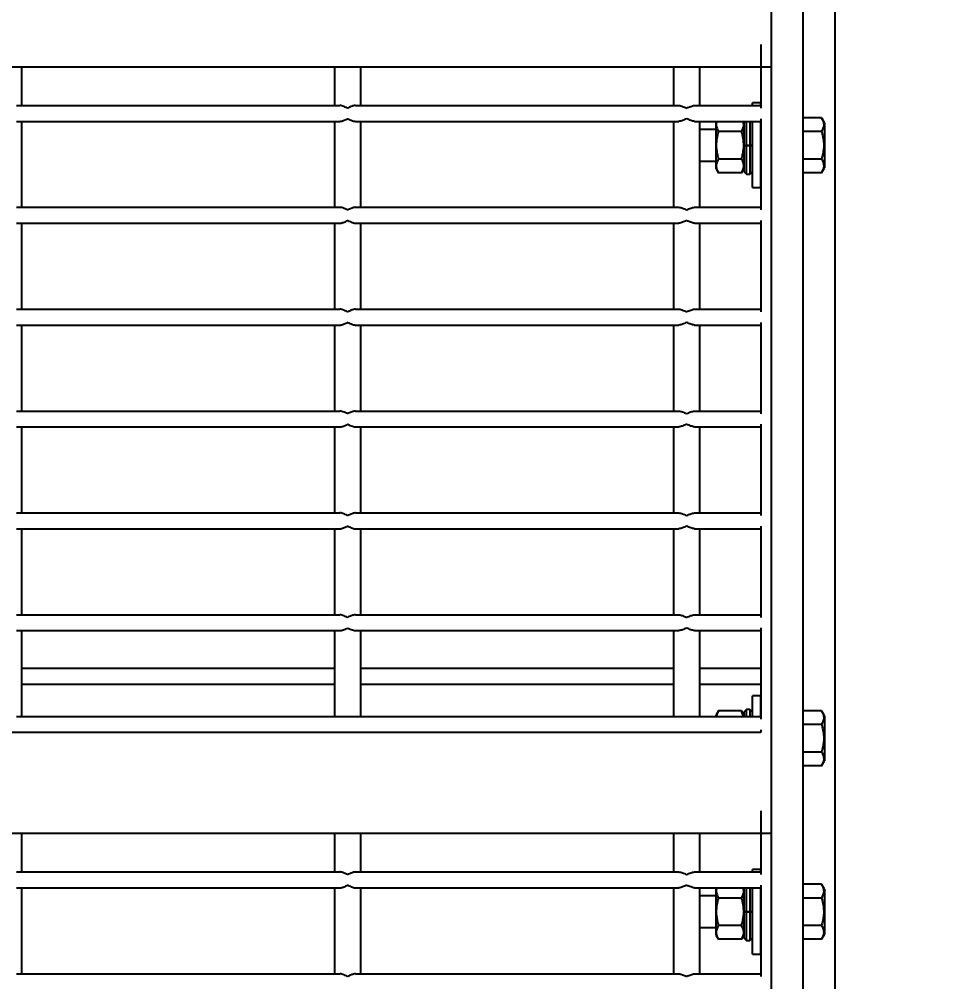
# Model space of a CAD drawing. Header units: millimetres. Extents: x 1293 to 41893, y 1011 to 26911.
# Drawn here: x 16819.2 to 17100.8, y 11772.7 to 12061.3 of the extents above; entities that cross this region are included whole.
import ezdxf

# ---------------------------------------------------------------- set-up
doc = ezdxf.new("R2010")
doc.units = ezdxf.units.MM
doc.header["$LTSCALE"] = 50
doc.layers.add('CAPA_1', color=7, linetype='Continuous')
doc.layers.add('PASILLOS', color=2, linetype='Continuous')
doc.styles.add('SLDTEXTSTYLE0', font='TXT', dxfattribs={"width": 0.75})
doc.dimstyles.new('SLDDIMSTYLE0', dxfattribs={"dimtxt": 100, "dimasz": 100, "dimexe": 0, "dimexo": 0.0625, "dimgap": 25, "dimtad": 2, "dimdec": 0, "dimrnd": 1e-09, "dimzin": 12, "dimdsep": 46, "dimtxsty": 'SLDTEXTSTYLE0', "dimsah": 1, "dimcen": 0.09, "dimadec": 0, "dimazin": 3, "dimtfac": 1, "dimtdec": 0, "dimtofl": 0, "dimtmove": 0, "dimatfit": 3, "dimfxl": 1, "dimfrac": 2, "dimtolj": 1, "dimtzin": 12, "dimarcsym": 0})

# ---------------------------------------------------------------- blocks, each defined once
blk = doc.blocks.new('_D_16')
at = {"layer": 'CAPA_1', "transparency": 16777216}
for p, q in [((7974.69, 13667.35), (7974.69, 9974.87)), ((18069.94, 13667.83), (18069.94, 9974.87)), ((7974.69, 10024.87), (18069.94, 10024.87))]:
    blk.add_line(p, q, dxfattribs=at)
for points in [[(7974.69, 10024.87), (8074.69, 10009.48), (8074.69, 10040.25)], [(18069.94, 10024.87), (17969.94, 10040.25), (17969.94, 10009.48)]]:
    blk.add_solid(points, dxfattribs=at)
at = {"layer": 'CAPA_1', "transparency": 16777216, "insert": (12837.59, 10153.77), "char_height": 100, "attachment_point": 1, "style": 'SLDTEXTSTYLE0'}
blk.add_mtext('10095', dxfattribs=at)

msp = doc.modelspace()

# ---------------------------------------------------------------- linework, layer by layer
at = {"layer": 'PASILLOS', "linetype": 'Continuous', "lineweight": 25}
for p, q in [((17063.6878232, 10630.9617267), (17063.6878232, 13564.8575629)), ((17044.6378232, 10631.1549312), (17044.6378232, 13425.832389)), ((17054.1628232, 10980.2954876), (17054.1628232, 12113.9323914)), ((17041.4678232, 12053.7843914), (17041.4678232, 12046.9523914)), ((17041.4678232, 12046.9523914), (16285.8178232, 12046.9523914)), ((16820.0115732, 12035.4590585), (16820.0115732, 12046.9523914)), ((16913.6740732, 12046.9523914), (16913.6740732, 12035.4590585)), ((16921.6115732, 12035.4590585), (16921.6115732, 12046.9523914)), ((17015.2740732, 12046.9523914), (17015.2740732, 12035.4590585)), ((17023.2115732, 12035.4590585), (17023.2115732, 12046.9523914)), ((17044.6478232, 12046.9523914), (17041.4678232, 12046.9523914)), ((17041.4678232, 12046.9523914), (17041.4678232, 12034.6653085)), ((16818.4240732, 12035.4590585), (16915.2615732, 12035.4590585)), ((16920.0240732, 12035.4590585), (17016.8615732, 12035.4590585)), ((17021.6240732, 12035.4590585), (17041.4678232, 12035.4590585)), ((17041.4628232, 12036.2190585), (17038.9228232, 12036.2190585)), ((17038.9228232, 12035.4590585), (17038.9228232, 12036.2190585)), ((17041.4628232, 12035.4590585), (17041.4628232, 12036.2190585)), ((17041.4678232, 12031.4903085), (17041.4678232, 12004.1253085)), ((17059.6622708, 12031.7679504), (17054.1628232, 12031.7679504)), ((17060.5128232, 12030.2947504), (17059.6622708, 12031.7679504)), ((16818.4240732, 12030.6965585), (16915.2615732, 12030.6965585)), ((16820.0115732, 12004.9190585), (16820.0115732, 12030.6965585)), ((16913.6740732, 12030.6965585), (16913.6740732, 12004.9190585)), ((16920.0240732, 12030.6965585), (17016.8615732, 12030.6965585)), ((16921.6115732, 12004.9190585), (16921.6115732, 12030.6965585)), ((17015.2740732, 12030.6965585), (17015.2740732, 12004.9190585)), ((17021.6240732, 12030.6965585), (17041.4678232, 12030.6965585)), ((17023.2115732, 12004.9190585), (17023.2115732, 12030.6965585)), ((17028.0484482, 12028.2815585), (17023.2115732, 12028.2815585)), ((17028.105249, 12030.6965585), (17028.0484482, 12030.5981765)), ((17028.0484482, 12016.4399405), (17028.0484482, 12030.5981765)), ((17036.3828232, 12030.5981765), (17036.3260223, 12030.6965585)), ((17036.3828232, 12030.6965585), (17036.3828232, 12023.5190585)), ((17037.1765732, 12023.5190585), (17037.1765732, 12030.6965585)), ((17038.1290732, 12030.6965585), (17038.1290732, 12023.5190585)), ((17038.9228232, 12010.8190585), (17038.9228232, 12030.6965585)), ((17041.4628232, 12010.8190585), (17041.4628232, 12030.6965585)), ((17041.4678232, 12028.2815585), (17041.4628232, 12028.2815585)), ((17060.5128232, 12030.2947504), (17060.5128232, 12023.5190585)), ((17035.7092122, 12027.6374099), (17028.7220591, 12027.6374099)), ((17059.6622708, 12027.6435044), (17054.1628232, 12027.6435044)), ((17036.3828232, 12023.5190585), (17037.1765732, 12023.5190585)), ((17036.3828232, 12023.4736746), (17037.1765732, 12023.4799246)), ((17036.3828232, 12023.4633174), (17036.3828232, 12023.4573557)), ((17036.3828232, 12023.4573557), (17036.3828232, 12015.6828085)), ((17037.1765732, 12023.4511057), (17036.3828232, 12023.4573557)), ((17037.1765732, 12023.5190585), (17038.1290732, 12023.5190585)), ((17038.1290732, 12023.4799246), (17037.1765732, 12023.4799246)), ((17037.1765732, 12014.8890585), (17037.1765732, 12023.4511057)), ((17037.1765732, 12023.4511057), (17038.1290732, 12023.4511057)), ((17038.1290732, 12023.5190585), (17038.9228232, 12023.5190585)), ((17038.1290732, 12023.4799246), (17038.9228232, 12023.4736746)), ((17038.9228232, 12023.4573557), (17038.1290732, 12023.4511057)), ((17038.1290732, 12023.4511057), (17038.1290732, 12014.8890585)), ((17060.5128232, 12023.5190585), (17060.5128232, 12016.7433665)), ((17035.7092122, 12019.400707), (17028.7220591, 12019.400707)), ((17059.6622708, 12019.3946125), (17054.1628232, 12019.3946125)), ((17023.2115732, 12018.7565585), (17028.0484482, 12018.7565585)), ((17041.4628232, 12018.7565585), (17041.4678232, 12018.7565585)), ((17059.6622708, 12015.2701665), (17060.5128232, 12016.7433665)), ((17028.0484482, 12016.4399405), (17028.727344, 12015.2640585)), ((17035.7039274, 12015.2640585), (17028.727344, 12015.2640585)), ((17035.7039274, 12015.2640585), (17036.3828232, 12016.4399405)), ((17036.3828232, 12015.6828085), (17037.1765732, 12014.8890585)), ((17037.1765732, 12014.8890585), (17038.1290732, 12014.8890585)), ((17038.1290732, 12014.8890585), (17038.9228232, 12015.6828085)), ((17059.6622708, 12015.2701665), (17054.1628232, 12015.2701665)), ((17038.9228232, 12010.8190585), (17041.4628232, 12010.8190585)), ((16818.4240732, 12004.9190585), (16915.2615732, 12004.9190585)), ((16920.0240732, 12004.9190585), (17016.8615732, 12004.9190585)), ((17021.6240732, 12004.9190585), (17041.4678232, 12004.9190585)), ((16818.4240732, 12000.1565585), (16915.2615732, 12000.1565585)), ((16820.0115732, 11974.3790585), (16820.0115732, 12000.1565585)), ((16913.6740732, 12000.1565585), (16913.6740732, 11974.3790585)), ((16920.0240732, 12000.1565585), (17016.8615732, 12000.1565585)), ((16921.6115732, 11974.3790585), (16921.6115732, 12000.1565585)), ((17015.2740732, 12000.1565585), (17015.2740732, 11974.3790585)), ((17021.6240732, 12000.1565585), (17041.4678232, 12000.1565585)), ((17023.2115732, 11974.3790585), (17023.2115732, 12000.1565585)), ((17041.4678232, 12000.9503085), (17041.4678232, 11973.5853085)), ((16818.4240732, 11974.3790585), (16915.2615732, 11974.3790585)), ((16920.0240732, 11974.3790585), (17016.8615732, 11974.3790585)), ((17021.6240732, 11974.3790585), (17041.4678232, 11974.3790585)), ((17041.4678232, 11970.4103085), (17041.4678232, 11943.0453085)), ((16818.4240732, 11969.6165585), (16915.2615732, 11969.6165585)), ((16820.0115732, 11943.8390585), (16820.0115732, 11969.6165585)), ((16913.6740732, 11969.6165585), (16913.6740732, 11943.8390585)), ((16920.0240732, 11969.6165585), (17016.8615732, 11969.6165585)), ((16921.6115732, 11943.8390585), (16921.6115732, 11969.6165585)), ((17015.2740732, 11969.6165585), (17015.2740732, 11943.8390585)), ((17021.6240732, 11969.6165585), (17041.4678232, 11969.6165585)), ((17023.2115732, 11943.8390585), (17023.2115732, 11969.6165585)), ((16818.4240732, 11943.8390585), (16915.2615732, 11943.8390585)), ((16920.0240732, 11943.8390585), (17016.8615732, 11943.8390585)), ((17021.6240732, 11943.8390585), (17041.4678232, 11943.8390585)), ((16818.4240732, 11939.0765585), (16915.2615732, 11939.0765585)), ((16820.0115732, 11913.2990585), (16820.0115732, 11939.0765585)), ((16913.6740732, 11939.0765585), (16913.6740732, 11913.2990585)), ((16920.0240732, 11939.0765585), (17016.8615732, 11939.0765585)), ((16921.6115732, 11913.2990585), (16921.6115732, 11939.0765585)), ((17015.2740732, 11939.0765585), (17015.2740732, 11913.2990585)), ((17021.6240732, 11939.0765585), (17041.4678232, 11939.0765585)), ((17023.2115732, 11913.2990585), (17023.2115732, 11939.0765585)), ((17041.4678232, 11939.8703085), (17041.4678232, 11912.5053085)), ((16818.4240732, 11913.2990585), (16915.2615732, 11913.2990585)), ((16920.0240732, 11913.2990585), (17016.8615732, 11913.2990585)), ((17021.6240732, 11913.2990585), (17041.4678232, 11913.2990585)), ((16818.4240732, 11908.5365585), (16915.2615732, 11908.5365585)), ((16820.0115732, 11882.7590585), (16820.0115732, 11908.5365585)), ((16913.6740732, 11908.5365585), (16913.6740732, 11882.7590585)), ((16920.0240732, 11908.5365585), (17016.8615732, 11908.5365585)), ((16921.6115732, 11882.7590585), (16921.6115732, 11908.5365585)), ((17015.2740732, 11908.5365585), (17015.2740732, 11882.7590585)), ((17021.6240732, 11908.5365585), (17041.4678232, 11908.5365585)), ((17023.2115732, 11882.7590585), (17023.2115732, 11908.5365585)), ((17041.4678232, 11909.3303085), (17041.4678232, 11881.9653085)), ((16818.4240732, 11882.7590585), (16915.2615732, 11882.7590585)), ((16920.0240732, 11882.7590585), (17016.8615732, 11882.7590585)), ((17021.6240732, 11882.7590585), (17041.4678232, 11882.7590585)), ((16818.4240732, 11877.9965585), (16915.2615732, 11877.9965585)), ((16820.0115732, 11852.2190585), (16820.0115732, 11877.9965585)), ((16913.6740732, 11877.9965585), (16913.6740732, 11852.2190585)), ((16920.0240732, 11877.9965585), (17016.8615732, 11877.9965585)), ((16921.6115732, 11852.2190585), (16921.6115732, 11877.9965585)), ((17015.2740732, 11877.9965585), (17015.2740732, 11852.2190585)), ((17021.6240732, 11877.9965585), (17041.4678232, 11877.9965585)), ((17023.2115732, 11852.2190585), (17023.2115732, 11877.9965585)), ((17041.4678232, 11878.7903085), (17041.4678232, 11851.4253085)), ((16820.0115732, 11866.7257255), (16913.6740732, 11866.7257255)), ((16921.6115732, 11866.7257255), (17015.2740732, 11866.7257255)), ((17023.2115732, 11866.7257255), (17041.4678232, 11866.7257255)), ((16820.0115732, 11861.9632255), (16913.6740732, 11861.9632255)), ((16921.6115732, 11861.9632255), (17015.2740732, 11861.9632255)), ((17023.2115732, 11861.9632255), (17041.4678232, 11861.9632255)), ((17041.4628232, 11858.4190585), (17038.9228232, 11858.4190585)), ((17038.9228232, 11852.2190585), (17038.9228232, 11858.4190585)), ((17041.4628232, 11852.2190585), (17041.4628232, 11858.4190585)), ((16818.4240732, 11852.2190585), (16915.2615732, 11852.2190585)), ((16915.2615732, 11852.2190585), (16920.0240732, 11852.2190585)), ((16920.0240732, 11852.2190585), (17016.8615732, 11852.2190585)), ((17016.8615732, 11852.2190585), (17021.6240732, 11852.2190585)), ((17021.6240732, 11852.2190585), (17041.4678232, 11852.2190585)), ((17028.727344, 11853.9740585), (17028.0484482, 11852.7981765)), ((17028.0484482, 11852.2190585), (17028.0484482, 11852.7981765)), ((17035.7039274, 11853.9740585), (17028.727344, 11853.9740585)), ((17036.3828232, 11852.7981765), (17035.7039274, 11853.9740585)), ((17036.2860094, 11852.2190585), (17035.7039274, 11853.9740585)), ((17037.1765732, 11854.3490585), (17036.3828232, 11853.5553085)), ((17036.3828232, 11853.5553085), (17036.3828232, 11852.2190585)), ((17038.1290732, 11854.3490585), (17037.1765732, 11854.3490585)), ((17037.1765732, 11852.2190585), (17037.1765732, 11854.3490585)), ((17038.9228232, 11853.5553085), (17038.1290732, 11854.3490585)), ((17038.1290732, 11854.3490585), (17038.1290732, 11852.2190585)), ((17059.6622708, 11853.9679504), (17054.1628232, 11853.9679504)), ((17060.5128232, 11852.4947504), (17059.6622708, 11853.9679504)), ((17060.5128232, 11852.4947504), (17060.5128232, 11845.7190585)), ((17059.6622708, 11849.8435044), (17054.1628232, 11849.8435044)), ((17041.4678232, 11847.4565585), (16285.8178232, 11847.4565585)), ((17041.4678232, 11848.2503085), (17041.4678232, 11847.4565585)), ((17060.5128232, 11845.7190585), (17060.5128232, 11838.9433665)), ((17059.6622708, 11841.5946125), (17054.1628232, 11841.5946125)), ((17059.6622708, 11837.4701665), (17060.5128232, 11838.9433665)), ((17059.6622708, 11837.4701665), (17054.1628232, 11837.4701665)), ((17041.4678232, 11823.9710585), (17041.4678232, 11817.1390585)), ((17041.4678232, 11817.1390585), (16285.8178232, 11817.1390585)), ((16820.0115732, 11805.6457255), (16820.0115732, 11817.1390585)), ((16913.6740732, 11817.1390585), (16913.6740732, 11805.6457255)), ((16921.6115732, 11805.6457255), (16921.6115732, 11817.1390585)), ((17015.2740732, 11817.1390585), (17015.2740732, 11805.6457255)), ((17023.2115732, 11805.6457255), (17023.2115732, 11817.1390585)), ((17044.6478232, 11817.1390585), (17041.4678232, 11817.1390585)), ((17041.4678232, 11817.1390585), (17041.4678232, 11804.8519755)), ((17041.4628232, 11806.4057255), (17038.9228232, 11806.4057255)), ((17038.9228232, 11805.6457255), (17038.9228232, 11806.4057255)), ((17041.4628232, 11805.6457255), (17041.4628232, 11806.4057255)), ((16818.4240732, 11805.6457255), (16915.2615732, 11805.6457255)), ((16920.0240732, 11805.6457255), (17016.8615732, 11805.6457255)), ((17021.6240732, 11805.6457255), (17041.4678232, 11805.6457255)), ((16818.4240732, 11800.8832255), (16915.2615732, 11800.8832255)), ((16820.0115732, 11775.1057255), (16820.0115732, 11800.8832255)), ((16913.6740732, 11800.8832255), (16913.6740732, 11775.1057255)), ((16920.0240732, 11800.8832255), (17016.8615732, 11800.8832255)), ((16921.6115732, 11775.1057255), (16921.6115732, 11800.8832255)), ((17015.2740732, 11800.8832255), (17015.2740732, 11775.1057255)), ((17021.6240732, 11800.8832255), (17041.4678232, 11800.8832255)), ((17023.2115732, 11775.1057255), (17023.2115732, 11800.8832255)), ((17028.105249, 11800.8832255), (17028.0484482, 11800.7848435)), ((17028.0484482, 11786.6266075), (17028.0484482, 11800.7848435)), ((17036.3828232, 11800.7848435), (17036.3260223, 11800.8832255)), ((17036.3828232, 11800.8832255), (17036.3828232, 11793.7057255)), ((17037.1765732, 11793.7057255), (17037.1765732, 11800.8832255)), ((17038.1290732, 11800.8832255), (17038.1290732, 11793.7057255)), ((17038.9228232, 11781.0057255), (17038.9228232, 11800.8832255)), ((17041.4628232, 11781.0057255), (17041.4628232, 11800.8832255)), ((17041.4678232, 11801.6769755), (17041.4678232, 11774.3119755)), ((17059.6622708, 11801.9546175), (17054.1628232, 11801.9546175)), ((17060.5128232, 11800.4814175), (17059.6622708, 11801.9546175)), ((17060.5128232, 11800.4814175), (17060.5128232, 11793.7057255)), ((17028.0484482, 11798.4682255), (17023.2115732, 11798.4682255)), ((17035.7092122, 11797.824077), (17028.7220591, 11797.824077)), ((17041.4678232, 11798.4682255), (17041.4628232, 11798.4682255)), ((17059.6622708, 11797.8301715), (17054.1628232, 11797.8301715)), ((17036.3828232, 11793.7057255), (17037.1765732, 11793.7057255)), ((17036.3828232, 11793.6603417), (17037.1765732, 11793.6665917)), ((17036.3828232, 11793.6499844), (17036.3828232, 11793.6440228)), ((17036.3828232, 11793.6440228), (17036.3828232, 11785.8694755)), ((17037.1765732, 11793.6377728), (17036.3828232, 11793.6440228)), ((17037.1765732, 11793.7057255), (17038.1290732, 11793.7057255)), ((17038.1290732, 11793.6665917), (17037.1765732, 11793.6665917)), ((17037.1765732, 11785.0757255), (17037.1765732, 11793.6377728)), ((17037.1765732, 11793.6377728), (17038.1290732, 11793.6377728)), ((17038.1290732, 11793.7057255), (17038.9228232, 11793.7057255)), ((17038.1290732, 11793.6665917), (17038.9228232, 11793.6603417)), ((17038.9228232, 11793.6440228), (17038.1290732, 11793.6377728)), ((17038.1290732, 11793.6377728), (17038.1290732, 11785.0757255)), ((17060.5128232, 11793.7057255), (17060.5128232, 11786.9300336)), ((17023.2115732, 11788.9432255), (17028.0484482, 11788.9432255)), ((17035.7092122, 11789.587374), (17028.7220591, 11789.587374)), ((17041.4628232, 11788.9432255), (17041.4678232, 11788.9432255)), ((17059.6622708, 11789.5812795), (17054.1628232, 11789.5812795)), ((17028.0484482, 11786.6266075), (17028.727344, 11785.4507255)), ((17035.7039274, 11785.4507255), (17036.3828232, 11786.6266075)), ((17036.3828232, 11785.8694755), (17037.1765732, 11785.0757255)), ((17038.1290732, 11785.0757255), (17038.9228232, 11785.8694755)), ((17059.6622708, 11785.4568336), (17060.5128232, 11786.9300336)), ((17035.7039274, 11785.4507255), (17028.727344, 11785.4507255)), ((17037.1765732, 11785.0757255), (17038.1290732, 11785.0757255)), ((17059.6622708, 11785.4568336), (17054.1628232, 11785.4568336)), ((17038.9228232, 11781.0057255), (17041.4628232, 11781.0057255)), ((16818.4240732, 11775.1057255), (16915.2615732, 11775.1057255)), ((16920.0240732, 11775.1057255), (17016.8615732, 11775.1057255)), ((17021.6240732, 11775.1057255), (17041.4678232, 11775.1057255))]:
    msp.add_line(p, q, dxfattribs=at)
for points, knots in [([(16917.6428232, 12034.6653085), (16917.6389893, 12034.667023), (16917.1590818, 12034.8816443), (16916.4458083, 12035.2000503), (16915.6618455, 12035.4345671), (16915.3607124, 12035.4529925), (16915.2615732, 12035.4590585)], [0, 0, 0, 0, 0.0046971273, 0.5879730074, 0.8643521995, 1, 1, 1, 1]), ([(16920.0240732, 12035.4590585), (16919.8972703, 12035.4492163), (16919.4814182, 12035.4169389), (16918.678829, 12035.1247278), (16918.0018285, 12034.8258673), (16917.6466571, 12034.6670231), (16917.6428232, 12034.6653085)], [0, 0, 0, 0, 0.1723614537, 0.5652622384, 0.9953071929, 1, 1, 1, 1]), ([(17016.8615732, 12035.4590585), (17017.0684636, 12035.4348451), (17017.6134314, 12035.3710649), (17018.4291512, 12035.0253716), (17019.0184798, 12034.7656459), (17019.2389892, 12034.6670232), (17019.2428232, 12034.6653085)], [0, 0, 0, 0, 0.2771574433, 0.7300573894, 0.9953065258, 1, 1, 1, 1]), ([(17019.2428232, 12034.6653085), (17019.2466572, 12034.6670232), (17019.4671666, 12034.7656459), (17020.0564952, 12035.0253716), (17020.8722149, 12035.3710649), (17021.4171827, 12035.4348451), (17021.6240732, 12035.4590585)], [0, 0, 0, 0, 0.0046934742, 0.2699426106, 0.7228425567, 1, 1, 1, 1]), ([(16915.2615732, 12030.6965585), (16915.388376, 12030.7064006), (16915.8042281, 12030.7386781), (16916.6068173, 12031.0308892), (16917.2838178, 12031.3297496), (16917.6389892, 12031.4885938), (16917.6428232, 12031.4903085)], [0, 0, 0, 0, 0.1723614537, 0.5652622384, 0.9953071929, 1, 1, 1, 1]), ([(16917.6428232, 12031.4903085), (16917.646657, 12031.4885939), (16918.1265646, 12031.2739726), (16918.839838, 12030.9555666), (16919.6238008, 12030.7210498), (16919.9249339, 12030.7026245), (16920.0240732, 12030.6965585)], [0, 0, 0, 0, 0.0046971273, 0.5879730075, 0.8643521995, 1, 1, 1, 1]), ([(17019.2428232, 12031.4903085), (17019.2389892, 12031.4885937), (17019.0184798, 12031.389971), (17018.4291512, 12031.1302453), (17017.6134314, 12030.784552), (17017.0684636, 12030.7207718), (17016.8615732, 12030.6965585)], [0, 0, 0, 0, 0.0046934742, 0.2699426106, 0.7228425567, 1, 1, 1, 1]), ([(17021.6240732, 12030.6965585), (17021.4171827, 12030.7207718), (17020.8722149, 12030.784552), (17020.0564952, 12031.1302453), (17019.4671666, 12031.389971), (17019.2466572, 12031.4885937), (17019.2428232, 12031.4903085)], [0, 0, 0, 0, 0.2771574433, 0.7300573894, 0.9953065258, 1, 1, 1, 1]), ([(17059.6622708, 12031.7679504), (17059.8451353, 12031.4101916), (17060.2148297, 12030.6869163), (17060.4199868, 12029.2832094), (17059.9556704, 12028.2784242), (17059.6622708, 12027.6435044)], [0, 0, 0, 0, 0.2648633469, 0.5354700776, 1, 1, 1, 1]), ([(17028.2430571, 12030.6965585), (17028.2421962, 12030.6946457), (17028.075297, 12030.3238641), (17027.9981864, 12029.2786075), (17028.4417575, 12028.2729227), (17028.7220591, 12027.6374099)], [0, 0, 0, 0, 0.0019050038, 0.3692833919, 1, 1, 1, 1]), ([(17035.7092122, 12027.6374099), (17035.8878076, 12027.9956849), (17036.2488746, 12028.720011), (17036.4559734, 12029.7636121), (17036.180134, 12030.4156577), (17036.0613025, 12030.6965585)], [0, 0, 0, 0, 0.35778423491, 0.72333385493, 1, 1, 1, 1]), ([(17028.7220591, 12027.6374099), (17028.6285636, 12027.2942203), (17028.3519102, 12026.2787216), (17028.0714058, 12024.5292718), (17028.0639044, 12022.0830445), (17028.4783617, 12020.3939064), (17028.7220591, 12019.400707)], [0, 0, 0, 0, 0.1277165798, 0.3779136182, 0.6342182989, 1, 1, 1, 1]), ([(17035.7092122, 12019.400707), (17035.9529283, 12020.3939089), (17036.3631382, 12022.0656137), (17036.3615341, 12024.511026), (17036.0840557, 12026.2614758), (17035.8027053, 12027.2942258), (17035.7092122, 12027.6374099)], [0, 0, 0, 0, 0.365780177, 0.6156618098, 0.8722839524, 1, 1, 1, 1]), ([(17059.6622708, 12027.6435044), (17059.7586781, 12027.2894648), (17060.0379239, 12026.2639824), (17060.3165967, 12024.5046487), (17060.3192553, 12022.065542), (17059.9052989, 12020.3826284), (17059.6622708, 12019.3946125)], [0, 0, 0, 0, 0.1315464599, 0.3810267709, 0.6366091688, 1, 1, 1, 1]), ([(17028.7220591, 12019.400707), (17028.539493, 12019.0422555), (17028.1703982, 12018.3175727), (17027.9663504, 12016.9096457), (17028.4325169, 12015.9015982), (17028.727344, 12015.2640585)], [0, 0, 0, 0, 0.2645663682, 0.5348749116, 1, 1, 1, 1]), ([(17035.7039274, 12015.2640585), (17035.887391, 12015.6228106), (17036.2582891, 12016.3480801), (17036.4660956, 12017.7558812), (17036.0022964, 12018.7637893), (17035.7092122, 12019.400707)], [0, 0, 0, 0, 0.2648580026, 0.535448761, 1, 1, 1, 1]), ([(17059.6622708, 12019.3946125), (17059.8451353, 12019.0368537), (17060.2148297, 12018.3135783), (17060.4199868, 12016.9098715), (17059.9556704, 12015.9050863), (17059.6622708, 12015.2701665)], [0, 0, 0, 0, 0.2648633469, 0.5354700776, 1, 1, 1, 1]), ([(16917.6428232, 12004.1253085), (16917.6389893, 12004.127023), (16917.1590818, 12004.3416443), (16916.4458083, 12004.6600503), (16915.6618455, 12004.8945671), (16915.3607124, 12004.9129925), (16915.2615732, 12004.9190585)], [0, 0, 0, 0, 0.0046971273, 0.5879730074, 0.8643521995, 1, 1, 1, 1]), ([(16920.0240732, 12004.9190585), (16919.8972703, 12004.9092163), (16919.4814182, 12004.8769389), (16918.678829, 12004.5847278), (16918.0018285, 12004.2858673), (16917.6466571, 12004.1270231), (16917.6428232, 12004.1253085)], [0, 0, 0, 0, 0.1723614537, 0.5652622384, 0.9953071929, 1, 1, 1, 1]), ([(17016.8615732, 12004.9190585), (17017.0684636, 12004.8948451), (17017.6134314, 12004.8310649), (17018.4291512, 12004.4853716), (17019.0184798, 12004.2256459), (17019.2389892, 12004.1270232), (17019.2428232, 12004.1253085)], [0, 0, 0, 0, 0.2771574433, 0.7300573894, 0.9953065258, 1, 1, 1, 1]), ([(17019.2428232, 12004.1253085), (17019.2466572, 12004.1270232), (17019.4671666, 12004.2256459), (17020.0564952, 12004.4853716), (17020.8722149, 12004.8310649), (17021.4171827, 12004.8948451), (17021.6240732, 12004.9190585)], [0, 0, 0, 0, 0.0046934742, 0.2699426106, 0.7228425567, 1, 1, 1, 1]), ([(16915.2615732, 12000.1565585), (16915.388376, 12000.1664006), (16915.8042281, 12000.1986781), (16916.6068173, 12000.4908892), (16917.2838178, 12000.7897496), (16917.6389892, 12000.9485938), (16917.6428232, 12000.9503085)], [0, 0, 0, 0, 0.1723614537, 0.5652622384, 0.9953071929, 1, 1, 1, 1]), ([(16917.6428232, 12000.9503085), (16917.646657, 12000.9485939), (16918.1265646, 12000.7339726), (16918.839838, 12000.4155666), (16919.6238008, 12000.1810498), (16919.9249339, 12000.1626245), (16920.0240732, 12000.1565585)], [0, 0, 0, 0, 0.0046971273, 0.5879730075, 0.8643521995, 1, 1, 1, 1]), ([(17019.2428232, 12000.9503085), (17019.2389892, 12000.9485937), (17019.0184798, 12000.849971), (17018.4291512, 12000.5902453), (17017.6134314, 12000.244552), (17017.0684636, 12000.1807718), (17016.8615732, 12000.1565585)], [0, 0, 0, 0, 0.0046934742, 0.2699426106, 0.7228425567, 1, 1, 1, 1]), ([(17021.6240732, 12000.1565585), (17021.4171827, 12000.1807718), (17020.8722149, 12000.244552), (17020.0564952, 12000.5902453), (17019.4671666, 12000.849971), (17019.2466572, 12000.9485937), (17019.2428232, 12000.9503085)], [0, 0, 0, 0, 0.2771574433, 0.7300573894, 0.9953065258, 1, 1, 1, 1]), ([(16917.6428232, 11973.5853085), (16917.6389893, 11973.587023), (16917.1590818, 11973.8016443), (16916.4458083, 11974.1200503), (16915.6618455, 11974.3545671), (16915.3607124, 11974.3729925), (16915.2615732, 11974.3790585)], [0, 0, 0, 0, 0.0046971273, 0.5879730074, 0.8643521995, 1, 1, 1, 1]), ([(16920.0240732, 11974.3790585), (16919.8972703, 11974.3692163), (16919.4814182, 11974.3369389), (16918.678829, 11974.0447278), (16918.0018285, 11973.7458673), (16917.6466571, 11973.5870231), (16917.6428232, 11973.5853085)], [0, 0, 0, 0, 0.1723614537, 0.5652622384, 0.9953071929, 1, 1, 1, 1]), ([(17016.8615732, 11974.3790585), (17017.0684636, 11974.3548451), (17017.6134314, 11974.2910649), (17018.4291512, 11973.9453716), (17019.0184798, 11973.6856459), (17019.2389892, 11973.5870232), (17019.2428232, 11973.5853085)], [0, 0, 0, 0, 0.2771574433, 0.7300573894, 0.9953065258, 1, 1, 1, 1]), ([(17019.2428232, 11973.5853085), (17019.2466572, 11973.5870232), (17019.4671666, 11973.6856459), (17020.0564952, 11973.9453716), (17020.8722149, 11974.2910649), (17021.4171827, 11974.3548451), (17021.6240732, 11974.3790585)], [0, 0, 0, 0, 0.0046934742, 0.2699426106, 0.7228425567, 1, 1, 1, 1]), ([(16915.2615732, 11969.6165585), (16915.388376, 11969.6264006), (16915.8042281, 11969.6586781), (16916.6068173, 11969.9508892), (16917.2838178, 11970.2497496), (16917.6389892, 11970.4085938), (16917.6428232, 11970.4103085)], [0, 0, 0, 0, 0.1723614537, 0.5652622384, 0.9953071929, 1, 1, 1, 1]), ([(16917.6428232, 11970.4103085), (16917.646657, 11970.4085939), (16918.1265646, 11970.1939726), (16918.839838, 11969.8755666), (16919.6238008, 11969.6410498), (16919.9249339, 11969.6226245), (16920.0240732, 11969.6165585)], [0, 0, 0, 0, 0.0046971273, 0.5879730075, 0.8643521995, 1, 1, 1, 1]), ([(17019.2428232, 11970.4103085), (17019.2389892, 11970.4085937), (17019.0184798, 11970.309971), (17018.4291512, 11970.0502453), (17017.6134314, 11969.704552), (17017.0684636, 11969.6407718), (17016.8615732, 11969.6165585)], [0, 0, 0, 0, 0.0046934742, 0.2699426106, 0.7228425567, 1, 1, 1, 1]), ([(17021.6240732, 11969.6165585), (17021.4171827, 11969.6407718), (17020.8722149, 11969.704552), (17020.0564952, 11970.0502453), (17019.4671666, 11970.309971), (17019.2466572, 11970.4085937), (17019.2428232, 11970.4103085)], [0, 0, 0, 0, 0.2771574433, 0.7300573894, 0.9953065258, 1, 1, 1, 1]), ([(16917.6428232, 11943.0453085), (16917.6389893, 11943.047023), (16917.1590818, 11943.2616443), (16916.4458083, 11943.5800503), (16915.6618455, 11943.8145671), (16915.3607124, 11943.8329925), (16915.2615732, 11943.8390585)], [0, 0, 0, 0, 0.0046971273, 0.5879730074, 0.8643521995, 1, 1, 1, 1]), ([(16920.0240732, 11943.8390585), (16919.8972703, 11943.8292163), (16919.4814182, 11943.7969389), (16918.678829, 11943.5047278), (16918.0018285, 11943.2058673), (16917.6466571, 11943.0470231), (16917.6428232, 11943.0453085)], [0, 0, 0, 0, 0.1723614537, 0.5652622384, 0.9953071929, 1, 1, 1, 1]), ([(17016.8615732, 11943.8390585), (17017.0684636, 11943.8148451), (17017.6134314, 11943.7510649), (17018.4291512, 11943.4053716), (17019.0184798, 11943.1456459), (17019.2389892, 11943.0470232), (17019.2428232, 11943.0453085)], [0, 0, 0, 0, 0.2771574433, 0.73005738938, 0.99530652578, 1, 1, 1, 1]), ([(17019.2428232, 11943.0453085), (17019.2466572, 11943.0470232), (17019.4671666, 11943.1456459), (17020.0564952, 11943.4053716), (17020.8722149, 11943.7510649), (17021.4171827, 11943.8148451), (17021.6240732, 11943.8390585)], [0, 0, 0, 0, 0.00469347422, 0.26994261062, 0.7228425567, 1, 1, 1, 1]), ([(16915.2615732, 11939.0765585), (16915.388376, 11939.0864006), (16915.8042281, 11939.1186781), (16916.6068173, 11939.4108892), (16917.2838178, 11939.7097496), (16917.6389892, 11939.8685938), (16917.6428232, 11939.8703085)], [0, 0, 0, 0, 0.1723614537, 0.5652622384, 0.9953071929, 1, 1, 1, 1]), ([(16917.6428232, 11939.8703085), (16917.646657, 11939.8685939), (16918.1265646, 11939.6539726), (16918.839838, 11939.3355666), (16919.6238008, 11939.1010498), (16919.9249339, 11939.0826245), (16920.0240732, 11939.0765585)], [0, 0, 0, 0, 0.0046971273, 0.5879730075, 0.8643521995, 1, 1, 1, 1]), ([(17019.2428232, 11939.8703085), (17019.2389892, 11939.8685937), (17019.0184798, 11939.769971), (17018.4291512, 11939.5102453), (17017.6134314, 11939.164552), (17017.0684636, 11939.1007718), (17016.8615732, 11939.0765585)], [0, 0, 0, 0, 0.0046934742, 0.2699426106, 0.7228425567, 1, 1, 1, 1]), ([(17021.6240732, 11939.0765585), (17021.4171827, 11939.1007718), (17020.8722149, 11939.164552), (17020.0564952, 11939.5102453), (17019.4671666, 11939.769971), (17019.2466572, 11939.8685937), (17019.2428232, 11939.8703085)], [0, 0, 0, 0, 0.2771574433, 0.7300573894, 0.9953065258, 1, 1, 1, 1]), ([(16917.6428232, 11912.5053085), (16917.6389893, 11912.507023), (16917.1590818, 11912.7216443), (16916.4458083, 11913.0400503), (16915.6618455, 11913.2745671), (16915.3607124, 11913.2929925), (16915.2615732, 11913.2990585)], [0, 0, 0, 0, 0.0046971273, 0.5879730074, 0.8643521995, 1, 1, 1, 1]), ([(16920.0240732, 11913.2990585), (16919.8972703, 11913.2892163), (16919.4814182, 11913.2569389), (16918.678829, 11912.9647278), (16918.0018285, 11912.6658673), (16917.6466571, 11912.5070231), (16917.6428232, 11912.5053085)], [0, 0, 0, 0, 0.1723614537, 0.5652622384, 0.9953071929, 1, 1, 1, 1]), ([(17016.8615732, 11913.2990585), (17017.0684636, 11913.2748451), (17017.6134314, 11913.2110649), (17018.4291512, 11912.8653716), (17019.0184798, 11912.6056459), (17019.2389892, 11912.5070232), (17019.2428232, 11912.5053085)], [0, 0, 0, 0, 0.2771574433, 0.7300573894, 0.9953065258, 1, 1, 1, 1]), ([(17019.2428232, 11912.5053085), (17019.2466572, 11912.5070232), (17019.4671666, 11912.6056459), (17020.0564952, 11912.8653716), (17020.8722149, 11913.2110649), (17021.4171827, 11913.2748451), (17021.6240732, 11913.2990585)], [0, 0, 0, 0, 0.0046934742, 0.2699426106, 0.7228425567, 1, 1, 1, 1]), ([(16915.2615732, 11908.5365585), (16915.388376, 11908.5464006), (16915.8042281, 11908.5786781), (16916.6068173, 11908.8708892), (16917.2838178, 11909.1697496), (16917.6389892, 11909.3285938), (16917.6428232, 11909.3303085)], [0, 0, 0, 0, 0.1723614537, 0.5652622384, 0.9953071929, 1, 1, 1, 1]), ([(16917.6428232, 11909.3303085), (16917.646657, 11909.3285939), (16918.1265646, 11909.1139726), (16918.839838, 11908.7955666), (16919.6238008, 11908.5610498), (16919.9249339, 11908.5426245), (16920.0240732, 11908.5365585)], [0, 0, 0, 0, 0.0046971273, 0.5879730075, 0.8643521995, 1, 1, 1, 1]), ([(17019.2428232, 11909.3303085), (17019.2389892, 11909.3285937), (17019.0184798, 11909.229971), (17018.4291512, 11908.9702453), (17017.6134314, 11908.624552), (17017.0684636, 11908.5607718), (17016.8615732, 11908.5365585)], [0, 0, 0, 0, 0.0046934742, 0.2699426106, 0.7228425567, 1, 1, 1, 1]), ([(17021.6240732, 11908.5365585), (17021.4171827, 11908.5607718), (17020.8722149, 11908.624552), (17020.0564952, 11908.9702453), (17019.4671666, 11909.229971), (17019.2466572, 11909.3285937), (17019.2428232, 11909.3303085)], [0, 0, 0, 0, 0.2771574433, 0.7300573894, 0.9953065258, 1, 1, 1, 1]), ([(16917.6428232, 11881.9653085), (16917.6389893, 11881.967023), (16917.1590818, 11882.1816443), (16916.4458083, 11882.5000503), (16915.6618455, 11882.7345671), (16915.3607124, 11882.7529925), (16915.2615732, 11882.7590585)], [0, 0, 0, 0, 0.00469712726, 0.58797300743, 0.86435219951, 1, 1, 1, 1]), ([(16920.0240732, 11882.7590585), (16919.8972703, 11882.7492163), (16919.4814182, 11882.7169389), (16918.678829, 11882.4247278), (16918.0018285, 11882.1258673), (16917.6466571, 11881.9670231), (16917.6428232, 11881.9653085)], [0, 0, 0, 0, 0.1723614537, 0.5652622384, 0.9953071929, 1, 1, 1, 1]), ([(17016.8615732, 11882.7590585), (17017.0684636, 11882.7348451), (17017.6134314, 11882.6710649), (17018.4291512, 11882.3253716), (17019.0184798, 11882.0656459), (17019.2389892, 11881.9670232), (17019.2428232, 11881.9653085)], [0, 0, 0, 0, 0.2771574433, 0.7300573894, 0.9953065258, 1, 1, 1, 1]), ([(17019.2428232, 11881.9653085), (17019.2466572, 11881.9670232), (17019.4671666, 11882.0656459), (17020.0564952, 11882.3253716), (17020.8722149, 11882.6710649), (17021.4171827, 11882.7348451), (17021.6240732, 11882.7590585)], [0, 0, 0, 0, 0.0046934742, 0.2699426106, 0.7228425567, 1, 1, 1, 1]), ([(16915.2615732, 11877.9965585), (16915.388376, 11878.0064006), (16915.8042281, 11878.0386781), (16916.6068173, 11878.3308892), (16917.2838178, 11878.6297496), (16917.6389892, 11878.7885938), (16917.6428232, 11878.7903085)], [0, 0, 0, 0, 0.1723614537, 0.5652622384, 0.9953071929, 1, 1, 1, 1]), ([(16917.6428232, 11878.7903085), (16917.646657, 11878.7885939), (16918.1265646, 11878.5739726), (16918.839838, 11878.2555666), (16919.6238008, 11878.0210498), (16919.9249339, 11878.0026245), (16920.0240732, 11877.9965585)], [0, 0, 0, 0, 0.0046971273, 0.5879730075, 0.8643521995, 1, 1, 1, 1]), ([(17019.2428232, 11878.7903085), (17019.2389892, 11878.7885937), (17019.0184798, 11878.689971), (17018.4291512, 11878.4302453), (17017.6134314, 11878.084552), (17017.0684636, 11878.0207718), (17016.8615732, 11877.9965585)], [0, 0, 0, 0, 0.0046934742, 0.2699426106, 0.7228425567, 1, 1, 1, 1]), ([(17021.6240732, 11877.9965585), (17021.4171827, 11878.0207718), (17020.8722149, 11878.084552), (17020.0564952, 11878.4302453), (17019.4671666, 11878.689971), (17019.2466572, 11878.7885937), (17019.2428232, 11878.7903085)], [0, 0, 0, 0, 0.2771574433, 0.7300573894, 0.9953065258, 1, 1, 1, 1]), ([(17028.727344, 11853.9740585), (17028.5299224, 11853.6155361), (17028.2127952, 11853.0396253), (17028.1676327, 11852.4439191), (17028.1505853, 11852.2190585)], [0, 0, 0, 0, 0.6225309906, 1, 1, 1, 1]), ([(17059.6622708, 11853.9679504), (17059.8451353, 11853.6101916), (17060.2148297, 11852.8869163), (17060.4199868, 11851.4832094), (17059.9556704, 11850.4784242), (17059.6622708, 11849.8435044)], [0, 0, 0, 0, 0.2648633469, 0.5354700776, 1, 1, 1, 1]), ([(17059.6622708, 11849.8435044), (17059.7586781, 11849.4894648), (17060.0379239, 11848.4639824), (17060.3165967, 11846.7046487), (17060.3192553, 11844.265542), (17059.9052989, 11842.5826284), (17059.6622708, 11841.5946125)], [0, 0, 0, 0, 0.1315464599, 0.3810267709, 0.6366091688, 1, 1, 1, 1]), ([(17059.6622708, 11841.5946125), (17059.8451353, 11841.2368537), (17060.2148297, 11840.5135783), (17060.4199868, 11839.1098715), (17059.9556704, 11838.1050863), (17059.6622708, 11837.4701665)], [0, 0, 0, 0, 0.2648633469, 0.5354700776, 1, 1, 1, 1]), ([(16917.6428232, 11804.8519755), (16917.6389893, 11804.8536901), (16917.1590818, 11805.0683114), (16916.4458083, 11805.3867174), (16915.6618455, 11805.6212342), (16915.3607124, 11805.6396595), (16915.2615732, 11805.6457255)], [0, 0, 0, 0, 0.0046971273, 0.5879730074, 0.8643521995, 1, 1, 1, 1]), ([(16920.0240732, 11805.6457255), (16919.8972703, 11805.6358834), (16919.4814182, 11805.6036059), (16918.678829, 11805.3113948), (16918.0018285, 11805.0125344), (16917.6466571, 11804.8536902), (16917.6428232, 11804.8519755)], [0, 0, 0, 0, 0.1723614537, 0.5652622384, 0.9953071929, 1, 1, 1, 1]), ([(17016.8615732, 11805.6457255), (17017.0684636, 11805.6215122), (17017.6134314, 11805.557732), (17018.4291512, 11805.2120387), (17019.0184798, 11804.952313), (17019.2389892, 11804.8536903), (17019.2428232, 11804.8519755)], [0, 0, 0, 0, 0.2771574433, 0.7300573894, 0.9953065258, 1, 1, 1, 1]), ([(17019.2428232, 11804.8519755), (17019.2466572, 11804.8536903), (17019.4671666, 11804.952313), (17020.0564952, 11805.2120387), (17020.8722149, 11805.557732), (17021.4171827, 11805.6215122), (17021.6240732, 11805.6457255)], [0, 0, 0, 0, 0.0046934742, 0.2699426106, 0.7228425567, 1, 1, 1, 1]), ([(16915.2615732, 11800.8832255), (16915.388376, 11800.8930677), (16915.8042281, 11800.9253451), (16916.6068173, 11801.2175562), (16917.2838178, 11801.5164166), (16917.6389892, 11801.6752609), (16917.6428232, 11801.6769755)], [0, 0, 0, 0, 0.1723614537, 0.5652622384, 0.9953071929, 1, 1, 1, 1]), ([(16917.6428232, 11801.6769755), (16917.646657, 11801.675261), (16918.1265646, 11801.4606397), (16918.839838, 11801.1422337), (16919.6238008, 11800.9077168), (16919.9249339, 11800.8892915), (16920.0240732, 11800.8832255)], [0, 0, 0, 0, 0.0046971273, 0.5879730075, 0.8643521995, 1, 1, 1, 1]), ([(17019.2428232, 11801.6769755), (17019.2389892, 11801.6752608), (17019.0184798, 11801.576638), (17018.4291512, 11801.3169124), (17017.6134314, 11800.9712191), (17017.0684636, 11800.9074389), (17016.8615732, 11800.8832255)], [0, 0, 0, 0, 0.0046934742, 0.2699426106, 0.7228425567, 1, 1, 1, 1]), ([(17021.6240732, 11800.8832255), (17021.4171827, 11800.9074389), (17020.8722149, 11800.9712191), (17020.0564952, 11801.3169124), (17019.4671666, 11801.576638), (17019.2466572, 11801.6752608), (17019.2428232, 11801.6769755)], [0, 0, 0, 0, 0.2771574433, 0.7300573894, 0.9953065258, 1, 1, 1, 1]), ([(17028.2430571, 11800.8832255), (17028.2421962, 11800.8813128), (17028.075297, 11800.5105311), (17027.9981864, 11799.4652745), (17028.4417575, 11798.4595898), (17028.7220591, 11797.824077)], [0, 0, 0, 0, 0.0019050038, 0.3692833919, 1, 1, 1, 1]), ([(17035.7092122, 11797.824077), (17035.8878076, 11798.182352), (17036.2488746, 11798.906678), (17036.4559734, 11799.9502792), (17036.180134, 11800.6023247), (17036.0613025, 11800.8832255)], [0, 0, 0, 0, 0.3577842349, 0.7233338549, 1, 1, 1, 1]), ([(17059.6622708, 11801.9546175), (17059.8451353, 11801.5968587), (17060.2148297, 11800.8735834), (17060.4199868, 11799.4698765), (17059.9556704, 11798.4650913), (17059.6622708, 11797.8301715)], [0, 0, 0, 0, 0.2648633469, 0.5354700776, 1, 1, 1, 1]), ([(17028.7220591, 11797.824077), (17028.6285636, 11797.4808874), (17028.3519102, 11796.4653887), (17028.0714058, 11794.7159388), (17028.0639044, 11792.2697116), (17028.4783617, 11790.5805735), (17028.7220591, 11789.587374)], [0, 0, 0, 0, 0.1277165798, 0.3779136182, 0.6342182989, 1, 1, 1, 1]), ([(17035.7092122, 11789.587374), (17035.9529283, 11790.580576), (17036.3631382, 11792.2522808), (17036.3615341, 11794.697693), (17036.0840557, 11796.4481429), (17035.8027053, 11797.4808929), (17035.7092122, 11797.824077)], [0, 0, 0, 0, 0.365780177, 0.6156618098, 0.8722839524, 1, 1, 1, 1]), ([(17059.6622708, 11797.8301715), (17059.7586781, 11797.4761319), (17060.0379239, 11796.4506494), (17060.3165967, 11794.6913157), (17060.3192553, 11792.252209), (17059.9052989, 11790.5692954), (17059.6622708, 11789.5812795)], [0, 0, 0, 0, 0.1315464599, 0.3810267709, 0.6366091688, 1, 1, 1, 1]), ([(17028.7220591, 11789.587374), (17028.539493, 11789.2289226), (17028.1703982, 11788.5042397), (17027.9663504, 11787.0963128), (17028.4325169, 11786.0882653), (17028.727344, 11785.4507255)], [0, 0, 0, 0, 0.2645663682, 0.5348749116, 1, 1, 1, 1]), ([(17035.7039274, 11785.4507255), (17035.887391, 11785.8094777), (17036.2582891, 11786.5347471), (17036.4660956, 11787.9425483), (17036.0022964, 11788.9504564), (17035.7092122, 11789.587374)], [0, 0, 0, 0, 0.2648580026, 0.535448761, 1, 1, 1, 1]), ([(17059.6622708, 11789.5812795), (17059.8451353, 11789.2235207), (17060.2148297, 11788.5002454), (17060.4199868, 11787.0965385), (17059.9556704, 11786.0917533), (17059.6622708, 11785.4568336)], [0, 0, 0, 0, 0.2648633469, 0.5354700776, 1, 1, 1, 1]), ([(16917.6428232, 11774.3119755), (16917.6389893, 11774.3136901), (16917.1590818, 11774.5283114), (16916.4458083, 11774.8467174), (16915.6618455, 11775.0812342), (16915.3607124, 11775.0996595), (16915.2615732, 11775.1057255)], [0, 0, 0, 0, 0.0046971273, 0.5879730074, 0.8643521995, 1, 1, 1, 1]), ([(16920.0240732, 11775.1057255), (16919.8972703, 11775.0958834), (16919.4814182, 11775.0636059), (16918.678829, 11774.7713948), (16918.0018285, 11774.4725344), (16917.6466571, 11774.3136902), (16917.6428232, 11774.3119755)], [0, 0, 0, 0, 0.1723614537, 0.5652622384, 0.9953071929, 1, 1, 1, 1]), ([(17016.8615732, 11775.1057255), (17017.0684636, 11775.0815122), (17017.6134314, 11775.017732), (17018.4291512, 11774.6720387), (17019.0184798, 11774.412313), (17019.2389892, 11774.3136903), (17019.2428232, 11774.3119755)], [0, 0, 0, 0, 0.2771574433, 0.7300573894, 0.9953065258, 1, 1, 1, 1]), ([(17019.2428232, 11774.3119755), (17019.2466572, 11774.3136903), (17019.4671666, 11774.412313), (17020.0564952, 11774.6720387), (17020.8722149, 11775.017732), (17021.4171827, 11775.0815122), (17021.6240732, 11775.1057255)], [0, 0, 0, 0, 0.0046934742, 0.2699426106, 0.7228425567, 1, 1, 1, 1])]:
    msp.add_open_spline(points, degree=3, knots=knots, dxfattribs=at)

# ---------------------------------------------------------------- dimensions: what is measured, and where the dimension line sits
at = {"layer": 'CAPA_1'}
dim = msp.add_linear_dim(base=(18069.9378232, 10024.8657267), p1=(7974.6878232, 13730.853389), p2=(18069.9378232, 13731.328389), dimstyle='SLDDIMSTYLE0', dxfattribs=at)
dim.commit()
dim.dimension.update_dxf_attribs({"geometry": '_D_16', "text_midpoint": (13022.3128232, 10024.8657267), "dimtype": 160})

doc.saveas('drawing.dxf')
